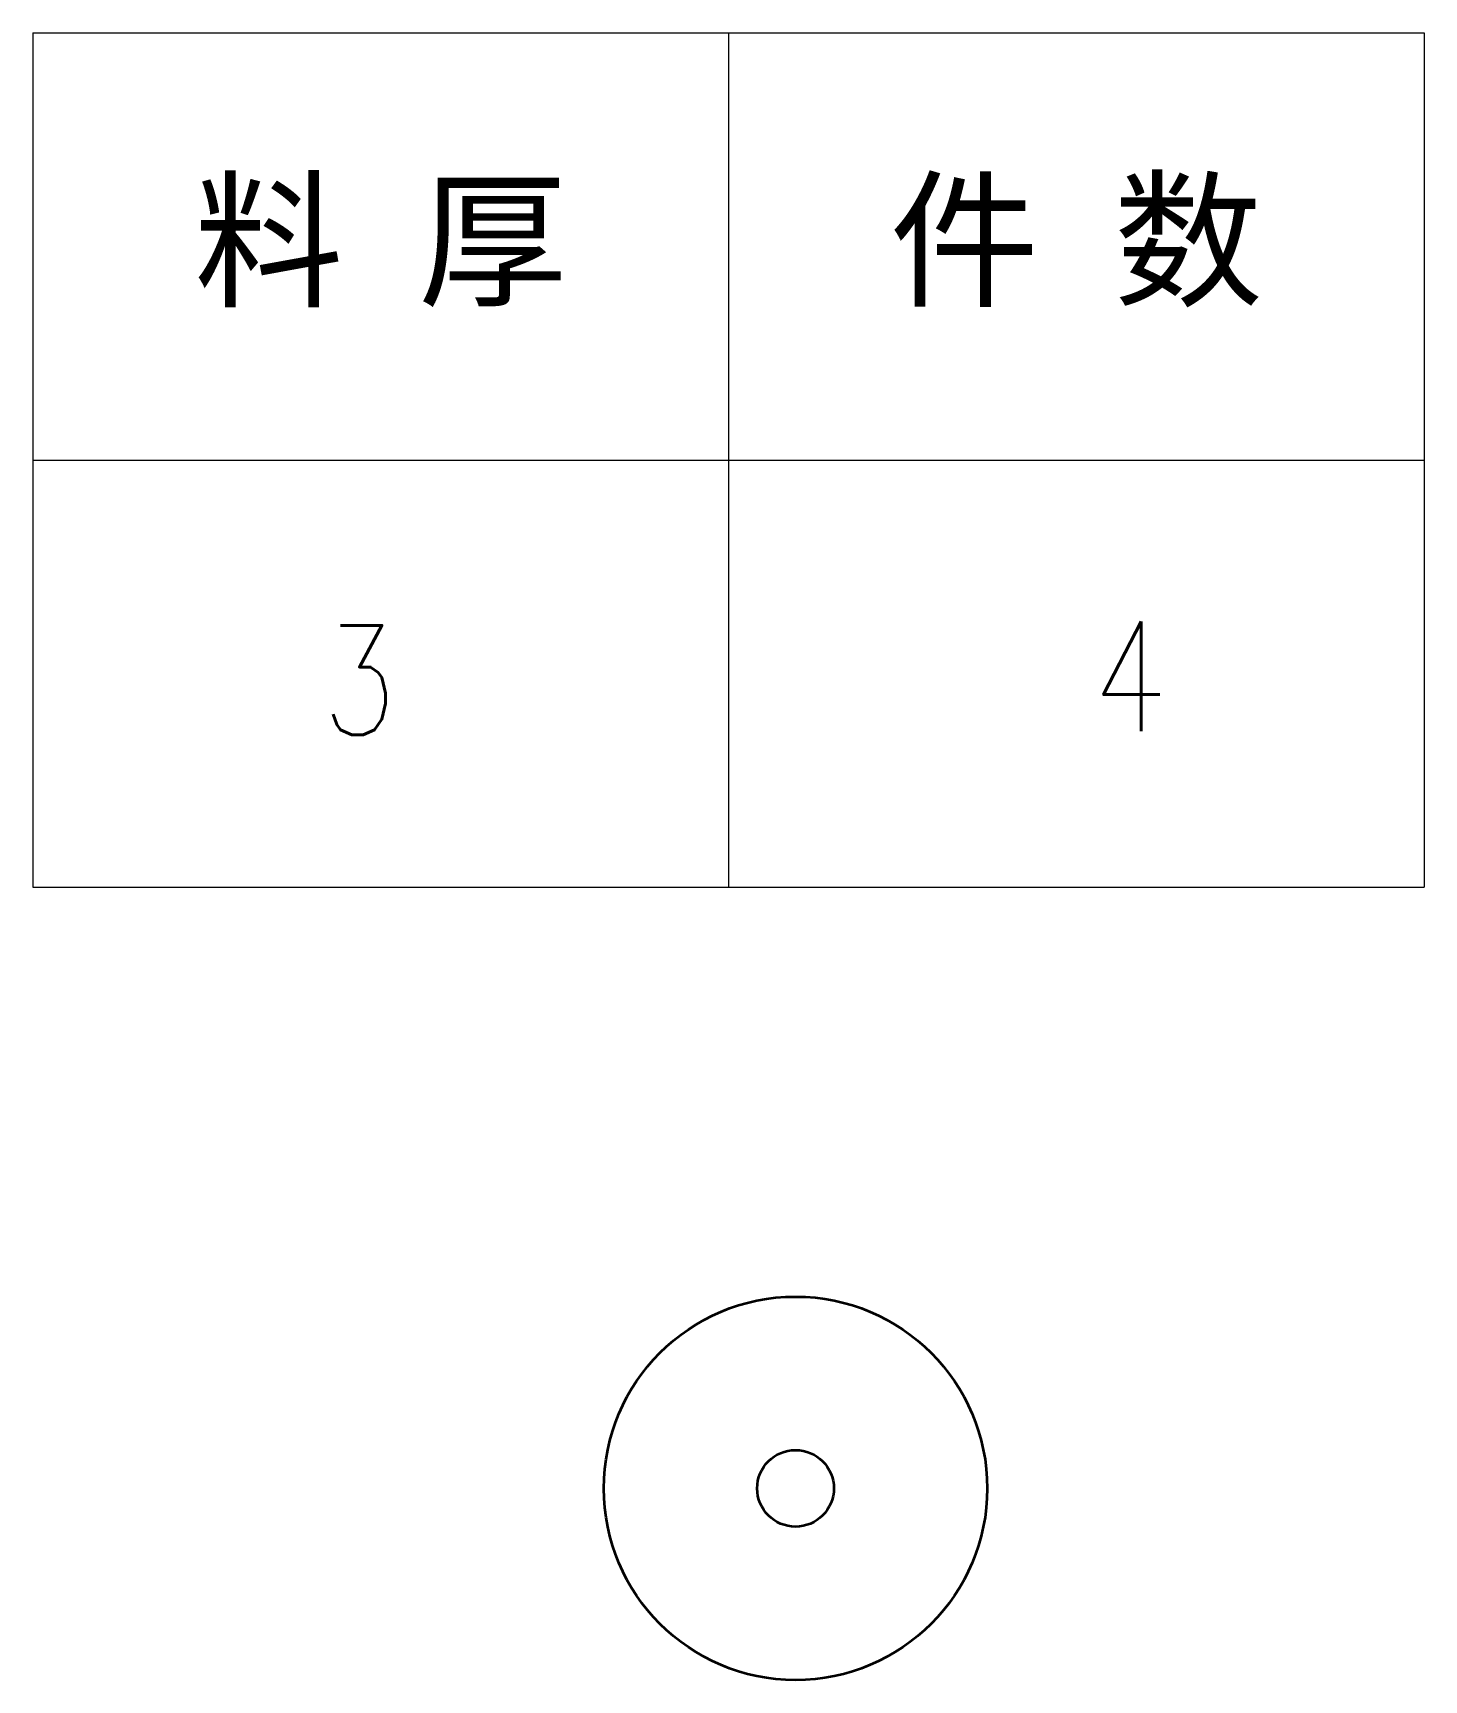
# Model space of a CAD drawing. Header units: millimetres. Extents: x 1333 to 359964, y -52803 to -5704.
# Drawn here: x 174900.9 to 175027.9, y -26026.6 to -25876.2 of the extents above; entities that cross this region are included whole.
import ezdxf
from ezdxf.enums import TextEntityAlignment as Align

# ---------------------------------------------------------------- set-up
doc = ezdxf.new("R2010")
doc.units = ezdxf.units.MM
doc.header["$LTSCALE"] = 0.5
doc.layers.add('标注线', color=3, linetype='Continuous', lineweight=18)
doc.layers.add('粗实线', color=7, linetype='Continuous', lineweight=35)
doc.styles.add('DIM', font='romans.shx', dxfattribs={"width": 0.8, "bigfont": 'bigfont.shx'})
doc.styles.get("Standard").update_dxf_attribs({"font": 'simplex.shx'})

# ---------------------------------------------------------------- blocks, each defined once
blk = doc.blocks.new('*T481')
at = {"color": 0, "linetype": 'ByBlock', "lineweight": -2, "transparency": 16777216}
for p, q in [((0, 0), (127, 0)), ((0, 0), (0, -78)), ((63.5, 0), (63.5, -78)), ((127, 0), (127, -78)), ((0, -39), (127, -39)), ((0, -78), (127, -78))]:
    blk.add_line(p, q, dxfattribs=at)
at = {"color": 0, "transparency": 16777216, "char_height": 10, "width": 60.5, "attachment_point": 5}
for s, insert in [('{\\fSimSun|b0|i0|c134|p2;料 厚}', (31.75, -19.5)), ('{\\fSimSun|b0|i0|c134|p2;件 数}', (95.25, -19.5))]:
    blk.add_mtext(s, dxfattribs=dict(at, insert=insert))
blk = doc.blocks.new('拆图参数')
blk.add_blockref('*T481', (-63.5, 78))
at = {"style": 'DIM', "width": 0.8}
blk.add_attdef('1', text='', height=10, dxfattribs=at).set_placement((36.65, 19.27), align=Align.MIDDLE_CENTER)
blk.add_attdef('6', text='', height=10, dxfattribs=at).set_placement((-37.13, 18.91), align=Align.MIDDLE_LEFT)

msp = doc.modelspace()

# ---------------------------------------------------------------- linework, layer by layer
at = {"layer": '粗实线', "lineweight": 35}
for radius in [17.5, 3.5]:
    msp.add_circle((174970.549, -26009.075), radius, dxfattribs=at)

# ---------------------------------------------------------------- block references
at = {"layer": '标注线'}
msp.add_blockref('拆图参数', (174964.43, -25954.204), dxfattribs=at).add_auto_attribs({'1': '4', '6': '3'})

doc.saveas('drawing.dxf')
